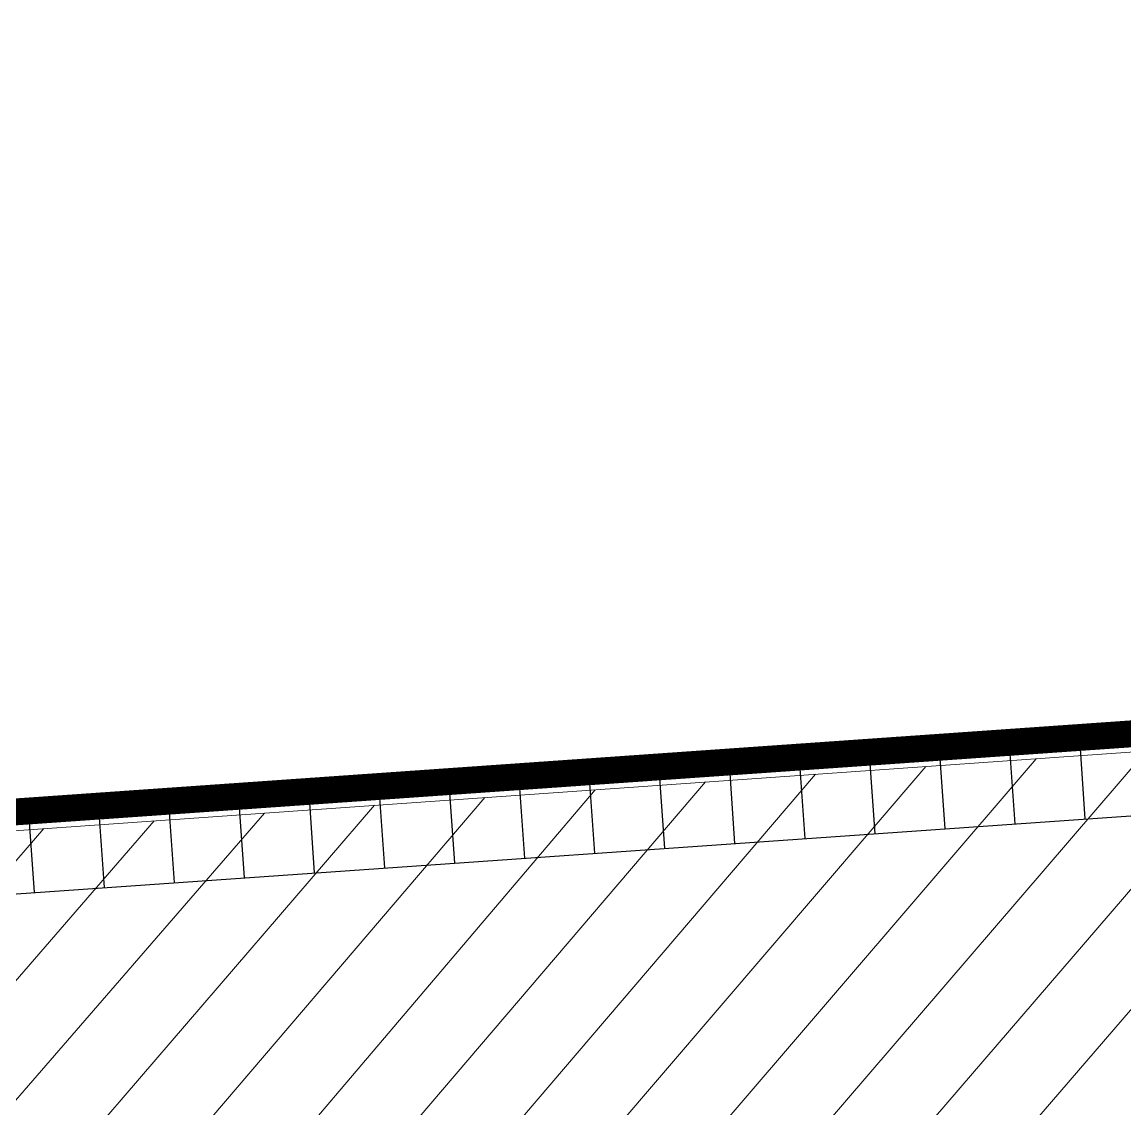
# Model space of a CAD drawing. Header units: millimetres. Extents: x 306 to 836129804, y -168137 to 818603917.
# Drawn here: x 834545324 to 834561028, y 818101972 to 818117446 of the extents above; entities that cross this region are included whole.
import ezdxf

# ---------------------------------------------------------------- set-up
doc = ezdxf.new("R2010")
doc.units = ezdxf.units.MM
doc.header["$LTSCALE"] = 3
doc.linetypes.add('ACAD_ISO03W100', pattern=[30, 12, -18])
doc.linetypes.add('DASHED', pattern=[0.75, 0.5, -0.25])
doc.layers.add('_base', color=251, linetype='Continuous')
doc.layers.add('_PARCEL BOUNDARY', color=10, linetype='DASHED')
doc.layers.add('Eva-New', color=1, linetype='ACAD_ISO03W100', lineweight=18)

# ---------------------------------------------------------------- blocks, each defined once
blk = doc.blocks.new('3A35X-MAGP-P-LD-00-0')
at = {"layer": '_base', "ltscale": 0.5}
for p, q in [((834542911.2470396, 818105876.258711, 4.414931471723336e-06), (834621360.665118, 818111358.9750159, 1.530188952209542e-05)), ((834542981.3279028, 818104878.7173313, 4.414979045157923e-06), (834620432.1166862, 818110291.6408799, 1.516335053225459e-05)), ((834560462.7981974, 818106100.4829776, 6.841001401181578e-06), (834560392.6664437, 818107098.7487363, 6.840953793170585e-06)), ((834558467.6647866, 818105961.0459908, 6.564123200172885e-06), (834558397.5330329, 818106959.3117495, 6.564075592161891e-06)), ((834559465.2314919, 818106030.7644842, 6.702562300677231e-06), (834559395.0997384, 818107029.0302428, 6.702514692666239e-06)), ((834556472.5313759, 818105821.6090039, 6.287244999164191e-06), (834556402.3996222, 818106819.8747627, 6.287197391153198e-06)), ((834557470.0980812, 818105891.3274974, 6.425684099668539e-06), (834557399.9663275, 818106889.593256, 6.425636491657545e-06)), ((834553479.8312597, 818105612.4535238, 5.871927697651152e-06), (834553409.699506, 818106610.7192824, 5.871880089640158e-06)), ((834554477.3979651, 818105682.1720171, 6.010366798155498e-06), (834554407.2662114, 818106680.4377757, 6.010319190144506e-06)), ((834555474.9646704, 818105751.8905106, 6.148805898659844e-06), (834555404.8329169, 818106750.1562692, 6.148758290648851e-06)), ((834551484.6978489, 818105473.0165368, 5.595049496642457e-06), (834551414.5660954, 818106471.2822955, 5.595001888631465e-06)), ((834552482.2645544, 818105542.7350303, 5.733488597146805e-06), (834552412.1328007, 818106541.0007889, 5.733440989135813e-06)), ((834549489.5644382, 818105333.57955, 5.318171295633765e-06), (834549419.4326845, 818106331.8453087, 5.318123687622772e-06)), ((834550487.1311436, 818105403.2980435, 5.456610396138113e-06), (834550416.9993899, 818106401.5638021, 5.456562788127118e-06)), ((834547494.4310274, 818105194.1425632, 5.041293094625071e-06), (834547424.2992738, 818106192.4083219, 5.04124548661408e-06)), ((834548491.9977329, 818105263.8610566, 5.179732195129419e-06), (834548421.8659792, 818106262.1268152, 5.179684587118426e-06)), ((834545499.2976167, 818105054.7055763, 4.764414893616379e-06), (834545429.165863, 818106052.9713349, 4.764367285605387e-06)), ((834546496.8643221, 818105124.4240698, 4.902853994120727e-06), (834546426.7325684, 818106122.6898284, 4.902806386109733e-06))]:
    blk.add_line(p, q, dxfattribs=at)
blk = doc.blocks.new('PB1')
at = {"layer": '_PARCEL BOUNDARY', "ltscale": 5, "const_width": 382.5, "flags": 128}
blk.add_lwpolyline([(834495714.0000008, 817487766.0994015), (834575555.0000008, 817493351.0992794), (834577227.0000008, 817469409.0994015), (834611000.0000008, 817471769.0992794)], dxfattribs=at)

msp = doc.modelspace()

# ---------------------------------------------------------------- hatches: boundary and pattern name
at = {"layer": 'Eva-New', "linetype": 'Continuous', "ltscale": 0.01}
h = msp.add_hatch(dxfattribs=at)
h.set_pattern_fill('ANSI31', color=8, scale=350, angle=4)
h.set_pattern_definition([(49, (0, 0), (-838.6710210225554, 729.0455959657013), [])])
edge = h.paths.add_edge_path()
edge.add_arc((834611513.5385946, 818068145.3264505), 14099.99999968531, 55.19002574308559, 154.5596091027724)
edge.add_line((834598780.7776825, 818074202.2893481), (834595240.3911003, 818066761.4558462))
edge.add_arc((834589822.417787, 818069339.3552195), 6000.000000233124, 273.9989064334658, 334.5546563119141, ccw=False)
edge.add_line((834590240.8423903, 818063353.9629304), (834585554.5350056, 818063026.3542768))
edge.add_arc((834584989.6617913, 818071106.6338656), 8099.999998867221, 264.220048196886, 273.9989064322582, ccw=False)
edge.add_line((834584173.925572, 818063047.8142), (834580415.7397891, 818063428.2282544))
edge.add_arc((834579106.5335116, 818050494.3201492), 12999.99999816069, 84.2200481985661, 93.99077919798958)
edge.add_line((834578201.7864021, 818063462.7985727), (834574221.9197499, 818063185.1428037))
edge.add_arc((834573731.4752913, 818070170.6889209), 7002.741628984699, 184.518270925359, 274.0160585979712, ccw=False)
edge.add_arc((834553791.0620614, 818068592.8452796), 13000.0000005708, 4.527501078735133, 25.16518805878682)
edge.add_line((834565557.174624, 818074120.828201), (834563375.7160238, 818078763.9842684))
edge.add_arc((834569692.9588658, 818081779.3520507), 6999.999999030279, 186.261998653722, 205.5162346975632, ccw=False)
edge.add_line((834562734.724241, 818081015.8267443), (834561851.4163579, 818093822.5155479))
edge.add_arc((834568795.7761757, 818094576.8707228), 6985.211880096444, 103.79340942041148, 186.1996435070692, ccw=False)
edge.add_line((834567130.3497419, 818101360.6410463), (834607738.9713905, 818104323.6446342))
edge.add_arc((834606780.3295362, 818117304.0183489), 13015.72495013958, 274.223807264846, 392.8596289379157)
edge.add_arc((834623587.3262396, 818128173.8785237), 6999.999999836902, 183.9989136523716, 212.9539425140163, ccw=False)
edge.add_line((834616604.3686309, 818127685.7156067), (834614554.4666462, 818157541.1841724))
edge.add_line((834614554.4666462, 818157541.1841724), (834608569.0701823, 818157122.7809477))
edge.add_line((834608569.0701823, 818157122.7809477), (834610618.9763948, 818127267.2902491))
edge.add_arc((834623587.3262378, 818128173.8785231), 12999.99999806346, 183.9989136508734, 212.8579348742854)
edge.add_arc((834606785.1724918, 818117301.6086594), 7012.974383020965, -85.87050168941721, 32.994913872568816, ccw=False)
edge.add_line((834607290.1835088, 818110306.8410742), (834542916.4285616, 818105772.5570611))
edge.add_line((834542916.4285616, 818105772.5570611), (834543332.168679, 818099784.931535))
edge.add_line((834543332.168679, 818099784.931535), (834548339.9487058, 818100139.6961751))
edge.add_arc((834548849.6206386, 818093135.5706489), 7022.644791367745, 1.917894415990986, 94.16192873604791, ccw=False)
edge.add_line((834555868.3314306, 818093370.5997602), (834556822.6031799, 818079614.5109141))
edge.add_arc((834565030.3921052, 818080333.9384184), 8239.258156901009, 185.0092761133849, 211.2767633085009)
edge.add_line((834557988.549832, 818076056.3418531), (834560014.6381451, 818071842.7746612))
edge.add_arc((834553704.8687762, 818068780.019501), 7013.81912084653, -83.41200971856142, 25.89188562423311, ccw=False)
edge.add_line((834554509.5567249, 818061812.5137804), (834511331.2743995, 818058806.1397856))
edge.add_arc((834510845.0625758, 818065789.233517), 6999.999999933733, 141.8798806352492, 273.9829049167347, ccw=False)
edge.add_arc((834495100.3448526, 818078140.8887452), 13011.48484009153, 321.889271565979, 363.9966433354928)
edge.add_line((834508080.187521, 818079047.7636253), (834507303.147802, 818090245.0026575))
edge.add_arc((834514286.1054543, 818090733.1649512), 6999.999999943095, 94.21783473311712, 183.9989085377374, ccw=False)
edge.add_line((834513771.2650272, 818097714.206373), (834514324.2611847, 818097754.9889383))
edge.add_line((834514324.2611847, 818097754.9889383), (834515094.2032907, 818097812.2750338))
edge.add_arc((834515888.7804214, 818090839.1162039), 7018.283043878132, 4.391191596629085, 96.50069787772958, ccw=False)
edge.add_line((834522886.4615402, 818091376.4762715), (834523318.1003574, 818085091.4654405))
edge.add_line((834523318.1003574, 818085091.4654405), (834529307.3396509, 818085510.1591995))
edge.add_line((834529307.3396509, 818085510.1591995), (834528870.5492542, 818091758.2633296))
edge.add_arc((834535853.5069062, 818092246.4256233), 6999.999999586337, 93.99890853307471, 183.9989085379415, ccw=False)
edge.add_line((834535365.3446131, 818099229.3832753), (834540639.8020831, 818099596.5330453))
edge.add_line((834540639.8020831, 818099596.5330453), (834540220.7704337, 818105616.323317))
edge.add_line((834540220.7704337, 818105616.323317), (834513376.0995728, 818103738.6078113))
edge.add_arc((834514284.2614373, 818090770.3680685), 13000.00000003277, 94.00586599802176, 183.991117880833)
edge.add_line((834501315.7883602, 818089865.5443004), (834502093.999344, 818078618.6765761))
edge.add_arc((834495110.6965383, 818078135.4768907), 7000.000000828009, -66.13857842422561, 3.9581909098961887, ccw=False)
edge.add_arc((834495110.6965395, 818078135.4768903), 6999.999999981786, 273.99870041279297, 293.8614215680351, ccw=False)
edge.add_line((834495598.8334678, 818071152.5174648), (834484038.0252761, 818070344.3705096))
edge.add_arc((834484944.5652856, 818057376.0172908), 12999.99999985473, 3.998699986240524, 93.99870041178127, ccw=False)
edge.add_line((834497912.918511, 818058282.557204), (834498850.7850932, 818044866.0656179))
edge.add_arc((834505832.5325971, 818045382.0451274), 7000.788031506466, 153.5175844556254, 184.2267069343446, ccw=False)
edge.add_arc((834505831.7802428, 818045382.3021698), 7000.000000506094, 93.9907792036035, 153.5167215738451, ccw=False)
edge.add_line((834505344.6087215, 818052365.3290147), (834578107.7560652, 818057441.656797))
edge.add_arc((834579012.5031768, 818044473.1783768), 12999.99999509848, 84.22004763743712, 93.99077920788699, ccw=False)
edge.add_line((834580321.7095807, 818057407.0864662), (834583663.296837, 818057068.8416442))
edge.add_arc((834584972.5032473, 818070002.7497832), 13000.00004509936, 264.2200476312211, 273.9989064308502)
edge.add_line((834585879.0898904, 818057034.399779), (834609493.5669917, 818058685.2319609))
edge.add_arc((834609981.7373167, 818051702.1557314), 7000.118848462731, -19.364931974248975, 93.99890643048622, ccw=False)
edge.add_arc((834628850.3650681, 818045070.4409646), 13000.00000042529, 160.6350680240969, 183.9989064535735)
edge.add_line((834615882.0151088, 818044163.8543195), (834619634.348526, 817990488.2644923))
edge.add_arc((834610656.2600935, 817989860.627584), 8999.999999519287, -86.01194112060227, 3.998906454734822, ccw=False)
edge.add_line((834611282.1972058, 817980882.4204844), (834602812.2813497, 817980291.9201078))
edge.add_line((834602812.2813497, 817980291.9201078), (834603230.7061716, 817974306.527834))
edge.add_line((834603230.7061716, 817974306.527834), (834611717.6719617, 817974898.2168859))
edge.add_arc((834612343.6090722, 817965920.0097858), 8999.999999977357, 3.8734655887747067, 93.98805886777768, ccw=False)
edge.add_line((834621323.0501077, 817966527.9889727), (834621688.4984579, 817961112.7419763))
edge.add_line((834621688.4984579, 817961112.7419763), (834627673.3989117, 817961529.9934386))
edge.add_line((834627673.3989117, 817961529.9934386), (834621867.801321, 818044576.6440177))
edge.add_arc((834628850.6858916, 818045064.8011855), 6999.926738671702, 160.627157224399, 183.9989083996896, ccw=False)
edge.add_arc((834609980.9204334, 818051699.8431354), 13002.36888268257, 340.6271572335476, 454.0111039654658)
edge.add_line((834609071.4073162, 818064670.3628802), (834607456.5171404, 818064557.3573512))
edge.add_arc((834607170.3486158, 818068550.9500543), 4003.832551789663, 155.6211224779758, 274.0986331619272, ccw=False)
edge.add_line((834603523.5142193, 818070203.6066998), (834604195.8682836, 818071618.3222857))
edge.add_arc((834611513.5386757, 818068145.3264558), 8100.000000027051, 54.14039305783359, 154.6107958035704, ccw=False)
edge.add_arc((834623873.9558088, 818085245.9413723), 13000.02232763516, 234.1403928659832, 234.163197705768)
edge.add_line((834616262.7220054, 818074706.9802988), (834619562.6153525, 818079722.129262))

# ---------------------------------------------------------------- linework, layer by layer
msp.add_lwpolyline([(834566750.4963388, 818069619.033968, 0.0902930852904071), (834565557.174624, 818074120.828201), (834563375.7160238, 818078763.9842684, -0.08421066899116683), (834562734.724241, 818081015.8267443), (834561851.4163579, 818093822.5155479, -0.3759063335981815), (834567130.3497419, 818101360.6410463), (834607738.9713905, 818104323.6446342, 0.5694408892860497), (834617713.5694864, 818124366.1256953, -0.1270166736978627), (834616604.3686309, 818127685.7156067), (834615738.7514476, 818140067.9918662), (834614554.4666462, 818157541.1841724), (834608569.0701823, 818157122.7809477), (834610618.9763948, 818127267.2902491, 0.1265910255600829), (834612667.0867367, 818121120.6261394, -0.5707682833884961), (834607290.1835088, 818110306.8410742), (834542916.4285616, 818105772.5570611), (834543332.168679, 818099784.931535), (834548339.9487058, 818100139.6961751, -0.4257320400972958), (834555868.3314306, 818093370.5997602), (834556822.6031799, 818079614.5109141, 0.1151180500714415), (834557988.549832, 818076056.3418531), (834560014.6381451, 818071842.7746612, -0.5167127172672248), (834554509.5567249, 818061812.5137804)], format="xyb", dxfattribs=at)

# ---------------------------------------------------------------- block references
at = {"ltscale": 0.5}
msp.add_blockref('3A35X-MAGP-P-LD-00-0', (0, 0), dxfattribs=at)
msp.add_blockref('PB1', (-0.5600396394729614, 614971.3320208788))

doc.saveas('drawing.dxf')
